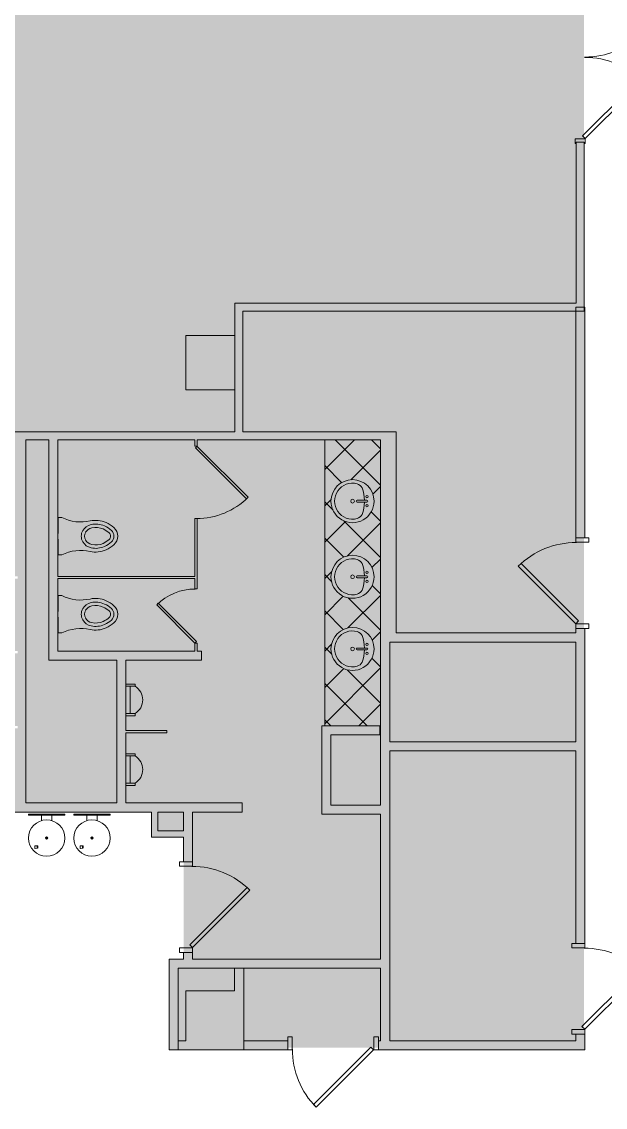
# Model space of a CAD drawing. Header units: inches. Extents: x 381 to 2249, y -1781 to -36.
# Drawn here: x 1367.1 to 1624.6, y -1540.3 to -1061.1 of the extents above; entities that cross this region are included whole.
import ezdxf

# ---------------------------------------------------------------- set-up
doc = ezdxf.new("R2010")
doc.units = ezdxf.units.IN
doc.header["$MEASUREMENT"] = 0
for name, color, linetype, lineweight in [('A-DETL-GENF', 92, 'Continuous', 9), ('A-DOOR', 31, 'Continuous', 13), ('A-DOOR-FRAM', 31, 'Continuous', 20), ('A-WALL', 113, 'Continuous', 13), ('A-WALL-PATT', 111, 'Continuous', 13), ('I-WALL', 2, 'Continuous', 13), ('P-SANR-FIXT', 6, 'Continuous', 13), ('Q-CASE', 31, 'Continuous', 13)]:
    doc.layers.add(name, color=color, linetype=linetype, lineweight=lineweight)

# ---------------------------------------------------------------- blocks, each defined once
blk = doc.blocks.new('Walls 36 - Walls 36-5075010-Level 5 CONSTRUCTION')
at = {"layer": 'A-WALL', "lineweight": 9}
blk.add_hatch(color=7, dxfattribs=at).paths.add_polyline_path([(1439.45, -1514.89), (1465.05, -1514.89), (1465.05, -1478.89), (1460.95, -1478.89), (1460.95, -1488.89), (1439.45, -1488.89), (1439.45, -1510.89), (1436.11, -1510.89), (1436.11, -1514.89)], flags=0)
at = {"layer": 'A-WALL', "color": 8, "lineweight": 20}
for p, q in [((1465.05, -1478.89), (1460.95, -1478.89)), ((1460.95, -1478.89), (1460.95, -1488.89)), ((1465.05, -1514.89), (1465.05, -1478.89)), ((1460.95, -1488.89), (1439.45, -1488.89)), ((1439.45, -1488.89), (1439.45, -1510.89)), ((1439.45, -1510.89), (1436.11, -1510.89)), ((1436.11, -1510.89), (1436.11, -1514.89)), ((1436.11, -1514.89), (1465.05, -1514.89))]:
    blk.add_line(p, q, dxfattribs=at)
blk = doc.blocks.new('Single Flush - OTJ_SOLIDFLUSH_ALUM-5073304-Level 5 CONSTRUCTION')
at = {"layer": 'A-DOOR', "color": 8, "lineweight": 20}
for p, q in [((-7.42, 27.32), (-8.65, 26.09)), ((-8.65, 26.09), (16.67, 0.76)), ((17.91, 2), (-7.42, 27.32)), ((16.67, 0.76), (17.91, 2))]:
    blk.add_line(p, q, dxfattribs=at)
at = {"layer": 'A-DOOR', "lineweight": 9}
blk.add_arc((17.91, 2), 35.81, 135, 180.5, dxfattribs=at)
at = {"layer": 'A-DOOR-FRAM', "color": 8}
for p, q in [((-20, -3.75), (-20, 2)), ((-20, 2), (-18, 2)), ((-18, -3.75), (-18, 2)), ((18, -3.75), (18, 2)), ((18, 2), (20, 2)), ((20, -3.75), (20, 2)), ((-20, -3.75), (-18, -3.75)), ((18, -3.75), (20, -3.75))]:
    blk.add_line(p, q, dxfattribs=at)
blk = doc.blocks.new('Single Glass Door1 - 24_ x 84_-5083455-Level 5 CONSTRUCTION')
at = {"layer": 'A-DOOR', "color": 8, "lineweight": 20}
for p, q in [((-5.64, -16.63), (11.2, 0.21)), ((11.2, 0.21), (11.91, -0.5)), ((11.91, -0.5), (-4.93, -17.34)), ((-4.93, -17.34), (-5.64, -16.63))]:
    blk.add_line(p, q, dxfattribs=at)
at = {"layer": 'A-DOOR', "lineweight": 9}
blk.add_arc((11.91, -0.5), 23.81, 179.5, 225, dxfattribs=at)
blk = doc.blocks.new('Single Glass Door1 - 24_ x 84_ 2-5083524-Level 5 CONSTRUCTION')
at = {"layer": 'A-DOOR', "color": 8, "lineweight": 20}
for p, q in [((-7.3, -22.29), (15.2, 0.21)), ((15.2, 0.21), (15.91, -0.5)), ((15.91, -0.5), (-6.59, -22.99)), ((-6.59, -22.99), (-7.3, -22.29))]:
    blk.add_line(p, q, dxfattribs=at)
at = {"layer": 'A-DOOR', "lineweight": 9}
blk.add_arc((15.91, -0.5), 31.81, 179.5, 225, dxfattribs=at)
blk = doc.blocks.new('Casework 4 - Casework 1-5090662-Level 5 CONSTRUCTION')
at = {"layer": 'Q-CASE', "lineweight": 9}
h = blk.add_hatch(dxfattribs=at)
h.set_pattern_fill('FP2_3', color=256, style=0, pattern_type=2)
h.set_pattern_definition([(45, (-253.025, 0), (-8.01223, 8.01223), []), (135, (-253.025, 0), (-8.01223, -8.01223), [])])
h.paths.add_polyline_path([(1272.44, -1372.18), (1272.44, -1330.89), (1272.34, -1330.89), (1272.34, -1245.68), (1247.75, -1245.68), (1247.75, -1371.93), (1272.1, -1371.93), (1272.1, -1372.18)], flags=0)
h.paths.add_polyline_path([(1260.04, -1347.43), (1257.93, -1347.19), (1255.92, -1346.49), (1254.12, -1345.36), (1252.62, -1343.85), (1251.48, -1342.05), (1250.78, -1340.05), (1250.54, -1337.93), (1250.78, -1335.82), (1251.48, -1333.81), (1252.62, -1332.01), (1254.12, -1330.5), (1255.92, -1329.37), (1257.93, -1328.67), (1260.04, -1328.43), (1262.16, -1328.67), (1264.16, -1329.37), (1265.97, -1330.5), (1267.47, -1332.01), (1268.6, -1333.81), (1269.3, -1335.82), (1269.54, -1337.93), (1269.3, -1340.05), (1268.6, -1342.05), (1267.47, -1343.85), (1265.97, -1345.36), (1264.16, -1346.49), (1262.16, -1347.19)], flags=0)
h.paths.add_polyline_path([(1260.04, -1315.62), (1257.93, -1315.38), (1255.92, -1314.68), (1254.12, -1313.55), (1252.62, -1312.04), (1251.48, -1310.24), (1250.78, -1308.23), (1250.54, -1306.12), (1250.78, -1304.01), (1251.48, -1302), (1252.62, -1300.2), (1254.12, -1298.69), (1255.92, -1297.56), (1257.93, -1296.86), (1260.04, -1296.62), (1262.16, -1296.86), (1264.16, -1297.56), (1265.97, -1298.69), (1267.47, -1300.2), (1268.6, -1302), (1269.3, -1304.01), (1269.54, -1306.12), (1269.3, -1308.23), (1268.6, -1310.24), (1267.47, -1312.04), (1265.97, -1313.55), (1264.16, -1314.68), (1262.16, -1315.38)], flags=0)
h.paths.add_polyline_path([(1260.04, -1282.23), (1257.93, -1281.99), (1255.92, -1281.29), (1254.12, -1280.15), (1252.62, -1278.65), (1251.48, -1276.85), (1250.78, -1274.84), (1250.54, -1272.73), (1250.78, -1270.61), (1251.48, -1268.6), (1252.62, -1266.8), (1254.12, -1265.3), (1255.92, -1264.17), (1257.93, -1263.46), (1260.04, -1263.23), (1262.16, -1263.46), (1264.16, -1264.17), (1265.97, -1265.3), (1267.47, -1266.8), (1268.6, -1268.6), (1269.3, -1270.61), (1269.54, -1272.73), (1269.3, -1274.84), (1268.6, -1276.85), (1267.47, -1278.65), (1265.97, -1280.15), (1264.16, -1281.29), (1262.16, -1281.99)], flags=0)
for p, q in [((1247.75, -1245.68), (1247.75, -1371.93)), ((1272.1, -1372.18), (1272.44, -1372.18))]:
    blk.add_line(p, q, dxfattribs=at)
blk = doc.blocks.new('Sink Vanity-Round - 19_ x 19_-5084992-Level 5 CONSTRUCTION')
at = {"layer": 'P-SANR-FIXT', "lineweight": 9}
for p, q in [((3.43, -9.73), (3.43, -5.36)), ((4.18, -9.73), (4.18, -5.36))]:
    blk.add_line(p, q, dxfattribs=at)
for centre, radius, start, end in [((3.81, -3.35), 9.5, 90, 270), ((3.81, -3.35), 9.5, 270, 90), ((3.81, -3.35), 7.93, 345.3071, 194.6929), ((3.81, -3.35), 0.812, 0, 180), ((3.81, -3.35), 0.812, 180, 0), ((0.05, -4.11), 4.12, 197.8096, 239.2073), ((3.81, 9.17), 17.81, 250.7914, 268.7933), ((1.81, -9.73), 0.5, 0, 180), ((3.81, -5.36), 0.375, 0, 180), ((3.81, 9.17), 17.81, 271.2067, 289.2086), ((5.81, -9.73), 0.5, 0, 180), ((7.56, -4.11), 4.12, 300.7927, 342.1904), ((1.81, -9.73), 0.5, 180, 0), ((3.81, -9.73), 0.375, 180, 0), ((5.81, -9.73), 0.5, 180, 0)]:
    blk.add_arc(centre, radius, start, end, dxfattribs=at)
blk = doc.blocks.new('P-Toilet-Wall-3D - Wall Mount-5086594-Level 5 CONSTRUCTION')
at = {"layer": 'P-SANR-FIXT', "lineweight": 9}
for p, q in [((1383.18, -1321.39), (1383.18, -1314.39)), ((1383.18, -1314.39), (1384.8, -1314.39)), ((1383.11, -1321.39), (1383.18, -1321.39)), ((1383.18, -1323.89), (1383.11, -1323.89)), ((1383.18, -1330.89), (1383.18, -1323.89)), ((1384.8, -1330.89), (1383.18, -1330.89))]:
    blk.add_line(p, q, dxfattribs=at)
for centre, radius, start, end in [((1393.22, -1297.54), 18.83, 243.4615, 282.704), ((1398.97, -1323.07), 5.71, 102.704, 149.296), ((1399.76, -1326.58), 10.93, 65.296, 102.704), ((1399.76, -1326.58), 9.3, 65.296, 102.704), ((1398.44, -1329.45), 14.09, 48.704, 65.296), ((1398.25, -1322.64), 4.87, 149.296, 210.704), ((1398.25, -1322.64), 3.4, 149.296, 210.704), ((1398.97, -1323.07), 4.24, 102.704, 149.296), ((1399.76, -1326.58), 7.83, 65.296, 102.704), ((1398.44, -1329.45), 11, 48.704, 65.296), ((1398.44, -1329.45), 12.47, 48.704, 65.296), ((1404.42, -1322.64), 1.93, 311.296, 48.704), ((1404.42, -1322.64), 3.4, 311.296, 48.704), ((1404.42, -1322.64), 5.03, 311.296, 48.704), ((1398.97, -1322.21), 5.71, 210.704, 257.296), ((1398.97, -1322.21), 4.24, 210.704, 257.296), ((1399.76, -1318.71), 9.3, 257.296, 294.704), ((1399.76, -1318.71), 7.83, 257.296, 294.704), ((1398.44, -1315.83), 11, 294.704, 311.296), ((1398.44, -1315.83), 12.47, 294.704, 311.296), ((1398.44, -1315.83), 14.09, 294.704, 311.296), ((1393.22, -1347.74), 18.83, 77.296, 116.5385), ((1399.76, -1318.71), 10.93, 257.296, 294.704)]:
    blk.add_arc(centre, radius, start, end, dxfattribs=at)
blk = doc.blocks.new('P-Urinal-Wall-3D - P-Urinal-Wall-3D-5086618-Level 5 CONSTRUCTION')
at = {"layer": 'P-SANR-FIXT', "lineweight": 9}
for p, q in [((-11.29, 2), (-11.29, 6)), ((-11.29, 6), (-10.29, 6)), ((-10.29, 6), (-10.29, 2)), ((2.73, 6), (1.71, 6)), ((1.71, 6), (1.71, 2)), ((2.73, 2), (2.73, 6)), ((-10.29, 2), (-11.29, 2)), ((1.71, 3.85), (-10.29, 3.85)), ((-10.29, 3.85), (-10.29, 2)), ((-10.29, 2), (1.71, 2)), ((1.71, 2), (1.71, 3.85)), ((1.71, 2), (2.73, 2))]:
    blk.add_line(p, q, dxfattribs=at)
blk.add_arc((-4.29, 2.39), 7, 31.0027, 148.9973, dxfattribs=at)
blk = doc.blocks.new('Non-Recessed_16quot_Bowl_Drinking_Fountain_Single_12986 - Non-Recessed_16quot_Bowl_Drinking_Fountain_Single_12986-5088045-Level 5 CONSTRUCTION')
at = {"layer": 'P-SANR-FIXT', "lineweight": 9}
for p, q in [((-8.48, -3), (7.52, -3)), ((-8.48, -3.37), (-8.48, -3)), ((7.52, -3.37), (-8.48, -3.37)), ((-2.73, -3.37), (-2.73, -5.88)), ((1.77, -5.88), (1.77, -3.37)), ((7.52, -3), (7.52, -3.37)), ((-5.73, -17), (-4.76, -17)), ((-4.66, -17.93), (-5.6, -18.14)), ((-4.76, -17), (-4.67, -17)), ((-4.57, -17.91), (-4.66, -17.93))]:
    blk.add_line(p, q, dxfattribs=at)
at = {"layer": 'P-SANR-FIXT', "lineweight": 9, "flags": 128}
for points in [[(-5.73, -17), (-5.73, -17.21), (-5.72, -17.42), (-5.7, -17.63), (-5.67, -17.83), (-5.63, -18.04), (-5.61, -18.14)], [(-4.56, -17.91), (-4.6, -17.75), (-4.62, -17.58), (-4.64, -17.42), (-4.66, -17.25), (-4.66, -17.09), (-4.66, -17)]]:
    blk.add_lwpolyline(points, dxfattribs=at)
at = {"layer": 'P-SANR-FIXT', "lineweight": 9}
for centre, radius, start, end in [((-0.48, -13.5), 8, 360, 180), ((-0.48, -13.5), 8, 180, 360), ((-0.48, -13.5), 0.5, 360, 180), ((-0.48, -13.5), 0.5, 180, 360), ((-0.48, -13.5), 0.125, 0, 180), ((-0.48, -13.5), 0.125, 180, 360), ((-0.51, -17), 4.25, 180, 192.6167), ((-0.51, -17), 4.16, 180, 192.6167), ((-0.51, -17), 3.88, 180, 192.6167)]:
    blk.add_arc(centre, radius, start, end, dxfattribs=at)
for points in [[(-0.92, -13.32), (-0.92, -13.3), (-0.92, -13.29), (-0.92, -13.27)], [(-4.66, -17), (-4.68, -17), (-4.7, -17), (-4.72, -17)], [(-4.66, -17.93), (-4.63, -17.92), (-4.6, -17.92), (-4.56, -17.91)], [(-4.63, -17.26), (-4.61, -17.27), (-4.56, -17.28), (-4.51, -17.33), (-4.48, -17.38), (-4.47, -17.43), (-4.47, -17.45)], [(-4.29, -17.85), (-4.34, -17.86), (-4.43, -17.88), (-4.54, -17.9), (-4.61, -17.92), (-4.63, -17.92)]]:
    blk.add_open_spline(points, degree=3, dxfattribs=at)
for points, knots in [([(-0.67, -13.32), (-0.67, -13.33), (-0.68, -13.36), (-0.7, -13.4), (-0.73, -13.43), (-0.76, -13.44), (-0.77, -13.44), (-0.79, -13.44), (-0.8, -13.44), (-0.81, -13.44), (-0.82, -13.44), (-0.84, -13.44), (-0.85, -13.43), (-0.85, -13.43), (-0.86, -13.43), (-0.87, -13.42), (-0.88, -13.41), (-0.89, -13.41), (-0.9, -13.4), (-0.9, -13.39), (-0.91, -13.38), (-0.92, -13.35), (-0.92, -13.33), (-0.92, -13.32)], [-1, -1, -1, -1, -0.888889, -0.777778, -0.666667, -0.611111, -0.583333, -0.555556, -0.5, -0.472222, -0.444444, -0.416667, -0.388889, -0.361111, -0.333333, -0.305556, -0.277778, -0.25, -0.222222, -0.194444, -0.166667, -0.111111, 0, 0, 0, 0]), ([(-0.92, -13.68), (-0.92, -13.66), (-0.92, -13.64), (-0.91, -13.62), (-0.9, -13.61), (-0.9, -13.6), (-0.89, -13.59), (-0.88, -13.58), (-0.87, -13.58), (-0.86, -13.57), (-0.85, -13.57), (-0.84, -13.56), (-0.83, -13.56), (-0.82, -13.56), (-0.81, -13.56), (-0.8, -13.55), (-0.79, -13.55), (-0.77, -13.56), (-0.76, -13.56), (-0.73, -13.57), (-0.7, -13.59), (-0.68, -13.63), (-0.67, -13.66), (-0.67, -13.68)], [-1, -1, -1, -1, -0.888889, -0.833333, -0.805556, -0.777778, -0.75, -0.722222, -0.694444, -0.666667, -0.638889, -0.611111, -0.583333, -0.555556, -0.527778, -0.5, -0.444444, -0.416667, -0.388889, -0.333333, -0.222222, -0.111111, 0, 0, 0, 0]), ([(-0.67, -13.68), (-0.67, -13.69), (-0.68, -13.72), (-0.69, -13.74), (-0.7, -13.75), (-0.7, -13.76), (-0.71, -13.77), (-0.72, -13.78), (-0.73, -13.78), (-0.74, -13.79), (-0.74, -13.79), (-0.75, -13.8), (-0.76, -13.8), (-0.77, -13.8), (-0.78, -13.8), (-0.8, -13.8), (-0.81, -13.8), (-0.82, -13.8), (-0.83, -13.8), (-0.85, -13.79), (-0.86, -13.79), (-0.87, -13.78), (-0.88, -13.78), (-0.89, -13.76), (-0.91, -13.74), (-0.92, -13.72), (-0.92, -13.69), (-0.92, -13.68)], [-1, -1, -1, -1, -0.888889, -0.833333, -0.805556, -0.777778, -0.75, -0.722222, -0.694444, -0.666667, -0.638889, -0.611111, -0.583333, -0.555556, -0.527778, -0.5, -0.472222, -0.444444, -0.388889, -0.361111, -0.333333, -0.305556, -0.277778, -0.222222, -0.166667, -0.111111, 0, 0, 0, 0]), ([(-0.89, -13.24), (-0.89, -13.23), (-0.88, -13.22), (-0.86, -13.21), (-0.85, -13.2), (-0.84, -13.2), (-0.83, -13.2), (-0.82, -13.19), (-0.81, -13.19), (-0.8, -13.19), (-0.78, -13.19), (-0.77, -13.2), (-0.76, -13.2), (-0.75, -13.2), (-0.74, -13.21), (-0.74, -13.21), (-0.73, -13.22), (-0.72, -13.22), (-0.71, -13.23), (-0.7, -13.24), (-0.7, -13.25), (-0.69, -13.26), (-0.68, -13.28), (-0.67, -13.3), (-0.67, -13.32)], [-0.7777778, -0.7777778, -0.7777778, -0.7777778, -0.7222222, -0.6666667, -0.6388889, -0.6111111, -0.5833333, -0.5555556, -0.5277778, -0.5, -0.4722222, -0.4444444, -0.4166667, -0.3888889, -0.3611111, -0.3333333, -0.3055556, -0.2777778, -0.25, -0.2222222, -0.1944444, -0.1666667, -0.1111111, 0, 0, 0, 0]), ([(-0.6, -13.15), (-0.6, -13.14), (-0.6, -13.11), (-0.59, -13.09), (-0.58, -13.08), (-0.57, -13.07), (-0.57, -13.06), (-0.56, -13.06), (-0.55, -13.05), (-0.54, -13.04), (-0.52, -13.03), (-0.49, -13.02), (-0.46, -13.02), (-0.44, -13.03), (-0.42, -13.04), (-0.41, -13.04), (-0.4, -13.05), (-0.4, -13.06), (-0.39, -13.06), (-0.38, -13.07), (-0.37, -13.08), (-0.37, -13.09), (-0.36, -13.11), (-0.35, -13.14), (-0.35, -13.15)], [-1, -1, -1, -1, -0.888889, -0.833333, -0.805556, -0.777778, -0.75, -0.722222, -0.694444, -0.666667, -0.611111, -0.555556, -0.444444, -0.388889, -0.361111, -0.333333, -0.305556, -0.277778, -0.25, -0.222222, -0.194444, -0.166667, -0.111111, 0, 0, 0, 0]), ([(-0.35, -13.15), (-0.35, -13.16), (-0.35, -13.18), (-0.36, -13.2), (-0.37, -13.21), (-0.38, -13.22), (-0.38, -13.23), (-0.39, -13.24), (-0.42, -13.26), (-0.45, -13.28), (-0.5, -13.28), (-0.54, -13.26), (-0.56, -13.24), (-0.57, -13.23), (-0.59, -13.21), (-0.6, -13.19), (-0.6, -13.16), (-0.6, -13.15)], [-1, -1, -1, -1, -0.916667, -0.875, -0.833333, -0.791667, -0.770833, -0.75, -0.666667, -0.555556, -0.444444, -0.333333, -0.277778, -0.222222, -0.166667, -0.111111, 0, 0, 0, 0]), ([(-0.6, -13.86), (-0.6, -13.85), (-0.6, -13.84), (-0.59, -13.82), (-0.59, -13.8), (-0.58, -13.79), (-0.57, -13.78), (-0.56, -13.77), (-0.54, -13.75), (-0.5, -13.74), (-0.45, -13.74), (-0.42, -13.75), (-0.39, -13.77), (-0.38, -13.78), (-0.37, -13.8), (-0.36, -13.83), (-0.35, -13.85), (-0.35, -13.86)], [-1, -1, -1, -1, -0.916667, -0.875, -0.833333, -0.791667, -0.770833, -0.75, -0.666667, -0.555556, -0.444444, -0.333333, -0.277778, -0.222222, -0.166667, -0.111111, 0, 0, 0, 0]), ([(-0.35, -13.86), (-0.35, -13.88), (-0.36, -13.9), (-0.37, -13.92), (-0.37, -13.93), (-0.38, -13.94), (-0.39, -13.95), (-0.39, -13.96), (-0.4, -13.96), (-0.42, -13.97), (-0.43, -13.98), (-0.45, -13.99), (-0.48, -13.99), (-0.5, -13.99), (-0.52, -13.98), (-0.53, -13.98), (-0.54, -13.97), (-0.55, -13.96), (-0.56, -13.96), (-0.57, -13.95), (-0.57, -13.94), (-0.58, -13.93), (-0.59, -13.92), (-0.6, -13.9), (-0.6, -13.88), (-0.6, -13.86)], [-1, -1, -1, -1, -0.888889, -0.833333, -0.805556, -0.777778, -0.75, -0.722222, -0.694444, -0.666667, -0.611111, -0.555556, -0.5, -0.444444, -0.388889, -0.361111, -0.333333, -0.305556, -0.277778, -0.25, -0.222222, -0.194444, -0.166667, -0.111111, 0, 0, 0, 0]), ([(-0.28, -13.32), (-0.28, -13.3), (-0.28, -13.28), (-0.27, -13.26), (-0.26, -13.25), (-0.25, -13.24), (-0.25, -13.23), (-0.24, -13.22), (-0.23, -13.22), (-0.22, -13.21), (-0.21, -13.21), (-0.2, -13.2), (-0.19, -13.2), (-0.18, -13.2), (-0.17, -13.19), (-0.16, -13.19), (-0.15, -13.19), (-0.14, -13.19), (-0.12, -13.2), (-0.11, -13.2), (-0.1, -13.21), (-0.09, -13.21), (-0.08, -13.22), (-0.06, -13.24), (-0.05, -13.25), (-0.04, -13.28), (-0.03, -13.3), (-0.03, -13.32)], [-1, -1, -1, -1, -0.888889, -0.833333, -0.805556, -0.777778, -0.75, -0.722222, -0.694444, -0.666667, -0.638889, -0.611111, -0.583333, -0.555556, -0.527778, -0.5, -0.472222, -0.444444, -0.388889, -0.361111, -0.333333, -0.305556, -0.277778, -0.222222, -0.166667, -0.111111, 0, 0, 0, 0]), ([(-0.03, -13.32), (-0.03, -13.33), (-0.04, -13.35), (-0.05, -13.38), (-0.06, -13.39), (-0.06, -13.4), (-0.07, -13.41), (-0.08, -13.41), (-0.08, -13.42), (-0.09, -13.43), (-0.1, -13.43), (-0.11, -13.43), (-0.12, -13.44), (-0.13, -13.44), (-0.14, -13.44), (-0.16, -13.44), (-0.17, -13.44), (-0.19, -13.44), (-0.2, -13.44), (-0.22, -13.43), (-0.25, -13.4), (-0.28, -13.36), (-0.28, -13.33), (-0.28, -13.32)], [-1, -1, -1, -1, -0.888889, -0.833333, -0.805556, -0.777778, -0.75, -0.722222, -0.694444, -0.666667, -0.638889, -0.611111, -0.583333, -0.555556, -0.527778, -0.5, -0.444444, -0.416667, -0.388889, -0.333333, -0.222222, -0.111111, 0, 0, 0, 0]), ([(-0.28, -13.68), (-0.28, -13.66), (-0.28, -13.63), (-0.25, -13.6), (-0.22, -13.57), (-0.2, -13.56), (-0.18, -13.56), (-0.16, -13.55), (-0.14, -13.56), (-0.13, -13.56), (-0.12, -13.56), (-0.11, -13.56), (-0.1, -13.57), (-0.09, -13.57), (-0.08, -13.58), (-0.08, -13.58), (-0.07, -13.59), (-0.06, -13.6), (-0.06, -13.61), (-0.05, -13.62), (-0.04, -13.64), (-0.03, -13.66), (-0.03, -13.68)], [-1, -1, -1, -1, -0.888889, -0.777778, -0.666667, -0.611111, -0.555556, -0.5, -0.472222, -0.444444, -0.416667, -0.388889, -0.361111, -0.333333, -0.305556, -0.277778, -0.25, -0.222222, -0.194444, -0.166667, -0.111111, 0, 0, 0, 0]), ([(-0.03, -13.68), (-0.03, -13.69), (-0.04, -13.72), (-0.05, -13.74), (-0.06, -13.76), (-0.08, -13.78), (-0.1, -13.79), (-0.11, -13.79), (-0.12, -13.8), (-0.13, -13.8), (-0.14, -13.8), (-0.15, -13.8), (-0.16, -13.8), (-0.17, -13.8), (-0.18, -13.8), (-0.19, -13.8), (-0.2, -13.8), (-0.21, -13.79), (-0.22, -13.79), (-0.23, -13.78), (-0.24, -13.78), (-0.25, -13.77), (-0.25, -13.76), (-0.26, -13.75), (-0.27, -13.74), (-0.28, -13.72), (-0.28, -13.69), (-0.28, -13.68)], [-1, -1, -1, -1, -0.888889, -0.833333, -0.777778, -0.722222, -0.666667, -0.638889, -0.611111, -0.583333, -0.555556, -0.527778, -0.5, -0.472222, -0.444444, -0.416667, -0.388889, -0.361111, -0.333333, -0.305556, -0.277778, -0.25, -0.222222, -0.194444, -0.166667, -0.111111, 0, 0, 0, 0]), ([(-4.71, -17), (-4.69, -17), (-4.63, -17), (-4.53, -17), (-4.43, -17), (-4.38, -17)], [-0.1147104, -0.1147104, -0.1147104, -0.1147104, -0.0833333, -0.0416667, 0, 0, 0, 0]), ([(-4.47, -17.45), (-4.47, -17.48), (-4.48, -17.52), (-4.51, -17.57), (-4.53, -17.59), (-4.56, -17.62), (-4.59, -17.63), (-4.61, -17.63)], [-1, -1, -1, -1, -0.8333333, -0.7916667, -0.75, -0.6666667, -0.5851729, -0.5851729, -0.5851729, -0.5851729])]:
    blk.add_open_spline(points, degree=3, knots=knots, dxfattribs=at)
blk = doc.blocks.new('Double Flush - Int-F-WDMF-72_ x 84_-5088148-Level 5 CONSTRUCTION')
at = {"layer": 'A-DOOR', "color": 8, "lineweight": 20}
for p, q in [((-34.67, -1.01), (-35.91, -2.25)), ((-35.91, -2.25), (-10.58, -27.57)), ((-9.35, -26.34), (-34.67, -1.01)), ((9.35, -26.34), (34.67, -1.01)), ((35.91, -2.25), (10.58, -27.57)), ((34.67, -1.01), (35.91, -2.25)), ((-10.58, -27.57), (-9.35, -26.34)), ((10.58, -27.57), (9.35, -26.34))]:
    blk.add_line(p, q, dxfattribs=at)
at = {"layer": 'A-DOOR', "lineweight": 9}
for centre, start, end in [((-35.91, -2.25), 315, 0.5), ((35.91, -2.25), 179.5, 225)]:
    blk.add_arc(centre, 35.81, start, end, dxfattribs=at)
at = {"layer": 'A-DOOR-FRAM', "color": 8}
for p, q in [((-38, 2.25), (-38, 1.75)), ((-38, 2.25), (-36, 2.25)), ((-38, 1.75), (-37.5, 1.75)), ((-37.5, 1.75), (-37.5, -1.75)), ((-36, 2.25), (-36, -2.25)), ((36, 2.25), (36, -2.25)), ((36, 2.25), (38, 2.25)), ((37.5, 1.75), (37.5, -1.75)), ((37.5, 1.75), (38, 1.75)), ((38, 2.25), (38, 1.75)), ((-38, -2.25), (-38, -1.75)), ((-38, -1.75), (-37.5, -1.75)), ((-38, -2.25), (-36, -2.25)), ((36, -2.25), (38, -2.25)), ((37.5, -1.75), (38, -1.75)), ((38, -2.25), (38, -1.75))]:
    blk.add_line(p, q, dxfattribs=at)
blk = doc.blocks.new('Single Flush - OTJ_SOLIDFLUSH_ALUM-5110855-Level 5 CONSTRUCTION')
at = {"layer": 'A-DOOR', "color": 8, "lineweight": 20}
for p, q in [((-8.65, -26.09), (16.67, -0.76)), ((17.91, -2), (-7.42, -27.32)), ((16.67, -0.76), (17.91, -2)), ((-7.42, -27.32), (-8.65, -26.09))]:
    blk.add_line(p, q, dxfattribs=at)
at = {"layer": 'A-DOOR', "lineweight": 9}
blk.add_arc((17.91, -2), 35.81, 179.5, 225, dxfattribs=at)
at = {"layer": 'A-DOOR-FRAM', "color": 8}
for p, q in [((-20, 3.75), (-20, -2)), ((-20, 3.75), (-18, 3.75)), ((-18, 3.75), (-18, -2)), ((18, 3.75), (18, -2)), ((18, 3.75), (20, 3.75)), ((20, 3.75), (20, -2)), ((-20, -2), (-18, -2)), ((18, -2), (20, -2))]:
    blk.add_line(p, q, dxfattribs=at)

msp = doc.modelspace()

# ---------------------------------------------------------------- hatches: boundary and pattern name
at = {"layer": 'A-DETL-GENF'}
h = msp.add_hatch(color=9, dxfattribs=at)
h.paths.add_polyline_path([(1484.47, -1513.89), (1524.47, -1513.89), (1524.47, -1510.95), (1525.47, -1510.95), (1525.47, -1478.89), (1465.05, -1478.89), (1465.05, -1510.95), (1484.47, -1510.95)], flags=0)
h.paths.add_polyline_path([(1587.46, -1510.95), (1611.51, -1510.95), (1611.51, -1507.95), (1615.11, -1507.95), (1615.11, -1467.95), (1611.51, -1467.95), (1611.51, -1382.93), (1529.47, -1382.93), (1529.47, -1510.95)], flags=0)
h.paths.add_polyline_path([(1438.5, -1510.89), (1439.45, -1510.89), (1439.45, -1488.89), (1460.95, -1488.89), (1460.95, -1478.89), (1436.11, -1478.89), (1436.11, -1510.89)], flags=0)
h.paths.add_polyline_path([(1309.8, -1510.89), (1335.43, -1510.89), (1335.43, -1478.64), (1222.77, -1478.64), (1222.77, -1510.89), (1305.95, -1510.89)], flags=0)
h.paths.add_polyline_path([(1344.5, -1510.89), (1344.5, -1478.64), (1338.93, -1478.64), (1338.93, -1510.89), (1341.5, -1510.89)], flags=0)
h.paths.add_polyline_path([(1338, -1475.14), (1338, -1469.89), (1341.5, -1469.89), (1341.5, -1429.89), (1338, -1429.89), (1338, -1409.93), (1301.75, -1409.93), (1301.75, -1405.93), (1303.74, -1405.93), (1303.74, -1402.93), (1304.74, -1402.93), (1304.74, -1405.93), (1365.36, -1405.93), (1365.36, -1372.93), (1304.74, -1372.93), (1304.74, -1378.93), (1303.74, -1378.93), (1303.74, -1368.43), (1304.74, -1368.43), (1304.74, -1371.93), (1365.36, -1371.93), (1365.36, -1339.93), (1304.74, -1339.93), (1304.74, -1344.43), (1303.74, -1344.43), (1303.74, -1335.31), (1304.74, -1335.31), (1304.74, -1338.93), (1365.36, -1338.93), (1365.36, -1306.93), (1304.74, -1306.93), (1304.74, -1311.31), (1303.74, -1311.31), (1303.74, -1281.43), (1304.74, -1281.43), (1304.74, -1305.93), (1365.36, -1305.93), (1365.36, -1245.68), (1304.74, -1245.68), (1304.74, -1249.43), (1303.74, -1249.43), (1303.74, -1245.68), (1223.12, -1245.68), (1223.12, -1242.18), (1461.2, -1242.18), (1461.2, -1223.52), (1439.45, -1223.52), (1439.45, -1199.52), (1461.2, -1199.52), (1461.2, -1185.39), (1611.76, -1185.39), (1611.76, -1114.27), (1615.11, -1114.27), (1615.11, -1039.27), (1611.76, -1039.27), (1611.76, -1018.52), (1536.95, -1018.52), (1536.95, -1027.89), (1512.86, -1027.89), (1512.86, -1018.52), (1404.95, -1018.52), (1404.95, -1027.89), (1380.86, -1027.89), (1380.86, -1018.52), (1314.36, -1018.52), (1314.36, -1040.95), (1222.81, -1040.95), (1222.81, -1104.09), (1225.11, -1104.09), (1225.11, -1133.84), (1222.77, -1133.84), (1222.77, -1372.18), (1248.5, -1372.18), (1248.5, -1410.64), (1225.15, -1410.64), (1225.15, -1426.29), (1222.77, -1426.29), (1222.77, -1475.14), (1335.43, -1475.14)], flags=0)
h.paths.add_polyline_path([(1467.2, -1474.89), (1525.47, -1474.89), (1525.47, -1410.89), (1499.47, -1410.89), (1499.47, -1371.93), (1525.12, -1371.93), (1525.12, -1375.93), (1503.47, -1375.93), (1503.47, -1406.89), (1525.47, -1406.89), (1525.47, -1330.89), (1525.36, -1330.89), (1525.36, -1245.68), (1444.49, -1245.68), (1444.49, -1248.43), (1443.49, -1248.43), (1443.49, -1245.68), (1383.11, -1245.68), (1383.11, -1305.93), (1443.49, -1305.93), (1443.49, -1280.43), (1444.49, -1280.43), (1444.49, -1311.43), (1443.49, -1311.43), (1443.45, -1306.93), (1383.11, -1306.93), (1383.11, -1338.93), (1443.49, -1338.93), (1443.49, -1335.43), (1444.49, -1335.43), (1444.49, -1338.93), (1446.48, -1338.93), (1446.48, -1342.93), (1413.11, -1342.93), (1413.11, -1373.93), (1431.11, -1373.93), (1431.11, -1374.93), (1413.11, -1374.93), (1413.11, -1405.93), (1464.42, -1405.93), (1464.42, -1409.93), (1442.5, -1409.93), (1442.5, -1431.89), (1438.5, -1431.89), (1438.5, -1471.89), (1442.5, -1471.89), (1442.5, -1474.89), (1465.05, -1474.89)], flags=0)
h.paths.add_polyline_path([(1438.5, -1418.2), (1438.5, -1409.93), (1427.23, -1409.93), (1427.23, -1418.2), (1437.43, -1418.2)], flags=0)
h.paths.add_polyline_path([(1345.2, -1418.2), (1353, -1418.2), (1353, -1409.93), (1341.5, -1409.93), (1341.5, -1418.2)], flags=0)
h.paths.add_polyline_path([(1225.15, -1407.14), (1245, -1407.14), (1245, -1375.68), (1222.77, -1375.68), (1222.77, -1400.29), (1225.15, -1400.29)], flags=0)
h.paths.add_polyline_path([(1368.86, -1405.93), (1409.11, -1405.93), (1409.11, -1342.93), (1379.11, -1342.93), (1379.11, -1245.68), (1368.86, -1245.68), (1368.86, -1404.46)], flags=0)
h.paths.add_polyline_path([(1587.46, -1378.93), (1611.51, -1378.93), (1611.51, -1334.89), (1529.47, -1334.89), (1529.47, -1378.93)], flags=0)
h.paths.add_polyline_path([(1532.36, -1330.89), (1611.51, -1330.89), (1611.51, -1328.89), (1615.11, -1328.89), (1615.11, -1288.89), (1611.51, -1288.89), (1611.51, -1188.89), (1464.7, -1188.89), (1464.7, -1242.18), (1532.36, -1242.18), (1532.36, -1245.68)], flags=0)
h.paths.add_polyline_path([(1226.67, -1036.33), (1310.86, -1036.33), (1310.86, -915.95), (1303.61, -915.95), (1303.61, -911.33), (1409.69, -911.33), (1409.69, -910.89), (1225.06, -910.89), (1225.06, -911.33), (1263.61, -911.33), (1263.61, -915.95), (1225.06, -915.95), (1225.06, -936.89), (1222.81, -936.89), (1222.81, -1036.33), (1225.11, -1036.33)], flags=0)
h.paths.add_polyline_path([(1516.36, -1024.39), (1533.45, -1024.39), (1533.45, -1018.52), (1516.36, -1018.52)], flags=0)
h.paths.add_polyline_path([(1399.36, -1024.39), (1401.45, -1024.39), (1401.45, -1018.52), (1384.36, -1018.52), (1384.36, -1024.39), (1397.78, -1024.39)], flags=0)
h.paths.add_polyline_path([(1611.61, -1015.02), (1611.76, -1015.02), (1611.76, -1009.77), (1615.11, -1009.77), (1615.11, -969.77), (1611.76, -969.77), (1611.76, -915.95), (1611.61, -915.95), (1611.61, -936.89), (1590.01, -936.89), (1590.01, -921.89), (1406.2, -921.89), (1406.2, -1015.02), (1590.01, -1015.02)], flags=0)
h.paths.add_polyline_path([(1346.93, -1015.02), (1372.86, -1015.02), (1372.86, -915.95), (1314.36, -915.95), (1314.36, -1015.02), (1341.5, -1015.02)], flags=0)
h.paths.add_polyline_path([(1401.45, -1015.02), (1402.7, -1015.02), (1402.7, -925.39), (1376.36, -925.39), (1376.36, -1015.02), (1384.36, -1015.02)], flags=0)
h.paths.add_polyline_path([(1402.7, -921.89), (1402.7, -915.95), (1376.36, -915.95), (1376.36, -921.89)], flags=0)
h.paths.add_polyline_path([(1413.32, -911.33), (1603.7, -911.33), (1603.7, -910.89), (1413.19, -910.89), (1413.19, -911.33)], flags=0)
h.paths.add_polyline_path([(1611.76, -911.33), (1611.76, -910.89), (1607.2, -910.89), (1607.2, -911.33), (1611.61, -911.33)], flags=0)
at = {"layer": 'A-WALL'}
msp.add_hatch(color=250, dxfattribs=at).paths.add_polyline_path([(1461.2, -1223.52), (1461.2, -1199.52), (1439.45, -1199.52), (1439.45, -1223.52)], flags=0)
at = {"layer": 'A-WALL-PATT', "lineweight": 9}
h = msp.add_hatch(color=7, dxfattribs=at)
h.paths.add_polyline_path([(1613.51, -1187.14), (1615.26, -1187.14), (1615.26, -1114.27), (1611.76, -1114.27), (1611.76, -1187.14)], flags=0)
h.paths.add_polyline_path([(1611.76, -1039.27), (1615.26, -1039.27), (1615.26, -1009.77), (1611.76, -1009.77), (1611.76, -1018.52)], flags=0)
h.paths.add_polyline_path([(1611.76, -969.77), (1615.26, -969.77), (1615.26, -915.95), (1611.76, -915.95)], flags=0)
for points in [[(1461.2, -1242.18), (1464.7, -1242.18), (1464.7, -1185.39), (1461.2, -1185.39), (1461.2, -1223.64)], [(1467.2, -1188.89), (1611.76, -1188.89), (1611.76, -1185.39), (1464.7, -1185.39), (1464.7, -1188.89)], [(1467.2, -1245.68), (1525.36, -1245.68), (1525.36, -1242.18), (1223.12, -1242.18), (1223.12, -1245.68), (1461.2, -1245.68)], [(1365.36, -1405.93), (1368.86, -1405.93), (1368.86, -1245.68), (1365.36, -1245.68), (1365.36, -1394.45)], [(1379.11, -1342.93), (1383.11, -1342.93), (1383.11, -1245.68), (1379.11, -1245.68), (1379.11, -1335.14)], [(1532.36, -1330.89), (1532.36, -1242.18), (1525.36, -1242.18), (1525.36, -1330.89), (1529.47, -1330.89)], [(1383.11, -1306.93), (1443.49, -1306.93), (1443.49, -1305.93), (1383.11, -1305.93)], [(1525.47, -1510.95), (1529.47, -1510.95), (1529.47, -1330.89), (1525.47, -1330.89), (1525.47, -1510.77)], [(1611.51, -1334.89), (1611.51, -1330.89), (1529.47, -1330.89), (1529.47, -1334.89), (1587.46, -1334.89)], [(1446.48, -1342.93), (1446.48, -1338.93), (1383.11, -1338.93), (1383.11, -1342.93), (1443.49, -1342.93)], [(1409.11, -1405.93), (1413.11, -1405.93), (1413.11, -1342.93), (1409.11, -1342.93), (1409.11, -1390.89)], [(1431.11, -1374.93), (1431.11, -1373.93), (1413.11, -1373.93), (1413.11, -1374.93)], [(1499.47, -1375.93), (1525.12, -1375.93), (1525.12, -1371.93), (1499.47, -1371.93)], [(1500.77, -1410.89), (1503.47, -1410.89), (1503.47, -1375.93), (1499.47, -1375.93), (1499.47, -1410.89)], [(1587.46, -1382.93), (1611.51, -1382.93), (1611.51, -1378.93), (1529.47, -1378.93), (1529.47, -1382.93)], [(1424.36, -1409.93), (1464.42, -1409.93), (1464.42, -1405.93), (1301.75, -1405.93), (1301.75, -1409.93), (1407.07, -1409.93)], [(1525.47, -1410.89), (1525.47, -1406.89), (1503.47, -1406.89), (1503.47, -1410.89), (1524.89, -1410.89)], [(1424.36, -1421.08), (1427.23, -1421.08), (1427.23, -1409.93), (1424.36, -1409.93), (1424.36, -1418.2)], [(1438.5, -1421.08), (1438.5, -1418.2), (1427.23, -1418.2), (1427.23, -1421.08), (1437.11, -1421.08)], [(1525.47, -1478.89), (1525.47, -1474.89), (1432.11, -1474.89), (1432.11, -1478.89), (1524.47, -1478.89)], [(1436.11, -1514.89), (1436.11, -1478.89), (1432.11, -1478.89), (1432.11, -1514.89)]]:
    msp.add_hatch(color=7, dxfattribs=at).paths.add_polyline_path(points, flags=0)
h = msp.add_hatch(color=7, dxfattribs=at)
h.paths.add_polyline_path([(1615.51, -1510.95), (1615.51, -1507.95), (1611.51, -1507.95), (1611.51, -1510.95)], flags=0)
h.paths.add_polyline_path([(1615.51, -1467.95), (1615.51, -1328.89), (1611.51, -1328.89), (1611.51, -1467.95)], flags=0)
h.paths.add_polyline_path([(1615.51, -1288.89), (1615.51, -1187.14), (1611.76, -1187.14), (1611.76, -1188.89), (1611.51, -1188.89), (1611.51, -1288.89)], flags=0)
h = msp.add_hatch(color=7, dxfattribs=at)
h.paths.add_polyline_path([(1444.49, -1338.93), (1444.49, -1335.43), (1443.49, -1335.43), (1443.49, -1338.93)], flags=0)
h.paths.add_polyline_path([(1444.49, -1311.43), (1444.49, -1280.43), (1443.49, -1280.43), (1443.49, -1311.43)], flags=0)
h.paths.add_polyline_path([(1443.49, -1248.43), (1444.49, -1248.43), (1444.49, -1245.68), (1443.49, -1245.68), (1443.49, -1245.89)], flags=0)
h = msp.add_hatch(color=7, dxfattribs=at)
h.paths.add_polyline_path([(1439.45, -1474.89), (1442.5, -1474.89), (1442.5, -1471.89), (1438.5, -1471.89), (1438.5, -1474.89)], flags=0)
h.paths.add_polyline_path([(1442.5, -1431.89), (1442.5, -1409.93), (1438.5, -1409.93), (1438.5, -1431.89)], flags=0)
h = msp.add_hatch(color=7, dxfattribs=at)
h.paths.add_polyline_path([(1611.51, -1514.95), (1615.51, -1514.95), (1615.51, -1510.95), (1524.47, -1510.95), (1524.47, -1514.95), (1587.46, -1514.95)], flags=0)
h.paths.add_polyline_path([(1484.47, -1514.95), (1484.47, -1510.95), (1465.05, -1510.95), (1465.05, -1514.95), (1467.2, -1514.95)], flags=0)

# ---------------------------------------------------------------- linework, layer by layer
at = {"layer": 'A-WALL', "color": 8, "lineweight": 20}
for p, q in [((1615.51, -1187.14), (1611.51, -1187.14)), ((1611.51, -1187.14), (1611.51, -1288.89)), ((1615.51, -1288.89), (1615.51, -1187.14)), ((1439.45, -1199.52), (1439.45, -1223.52)), ((1461.2, -1199.52), (1439.45, -1199.52)), ((1439.45, -1223.52), (1461.2, -1223.52)), ((1379.11, -1245.68), (1379.11, -1342.93)), ((1383.11, -1305.93), (1383.11, -1245.68)), ((1532.36, -1242.18), (1525.36, -1242.18)), ((1525.36, -1245.68), (1525.36, -1330.89)), ((1532.36, -1330.89), (1532.36, -1242.18)), ((1611.51, -1288.89), (1615.51, -1288.89)), ((1383.11, -1338.93), (1383.11, -1306.93)), ((1525.36, -1330.89), (1525.47, -1330.89)), ((1525.47, -1330.89), (1525.47, -1406.89)), ((1611.51, -1330.89), (1532.36, -1330.89)), ((1615.51, -1328.89), (1611.51, -1328.89)), ((1611.51, -1328.89), (1611.51, -1330.89)), ((1615.51, -1467.95), (1615.51, -1328.89)), ((1529.47, -1378.93), (1529.47, -1334.89)), ((1529.47, -1334.89), (1611.51, -1334.89)), ((1611.51, -1334.89), (1611.51, -1378.93)), ((1443.49, -1338.93), (1383.11, -1338.93)), ((1446.48, -1338.93), (1444.49, -1338.93)), ((1446.48, -1342.93), (1446.48, -1338.93)), ((1379.11, -1342.93), (1409.11, -1342.93)), ((1409.11, -1342.93), (1409.11, -1405.93)), ((1413.11, -1342.93), (1446.48, -1342.93)), ((1413.11, -1353.43), (1413.11, -1342.93)), ((1413.11, -1373.93), (1413.11, -1367.45)), ((1413.11, -1384.18), (1413.11, -1374.93)), ((1525.12, -1371.93), (1499.47, -1371.93)), ((1499.47, -1371.93), (1499.47, -1410.89)), ((1525.12, -1375.93), (1525.12, -1371.93)), ((1503.47, -1375.93), (1525.12, -1375.93)), ((1503.47, -1406.89), (1503.47, -1375.93)), ((1611.51, -1378.93), (1529.47, -1378.93)), ((1529.47, -1510.95), (1529.47, -1382.93)), ((1529.47, -1382.93), (1611.51, -1382.93)), ((1611.51, -1382.93), (1611.51, -1467.95)), ((1413.11, -1405.93), (1413.11, -1398.2)), ((1409.11, -1405.93), (1368.86, -1405.93)), ((1464.42, -1405.93), (1413.11, -1405.93)), ((1464.42, -1409.93), (1464.42, -1405.93)), ((1525.47, -1406.89), (1503.47, -1406.89)), ((1355.87, -1409.93), (1424.36, -1409.93)), ((1427.23, -1409.93), (1438.5, -1409.93)), ((1438.5, -1409.93), (1438.5, -1418.2)), ((1442.5, -1409.93), (1464.42, -1409.93)), ((1442.5, -1431.89), (1442.5, -1409.93)), ((1499.47, -1410.89), (1525.47, -1410.89)), ((1525.47, -1410.89), (1525.47, -1474.89)), ((1438.5, -1421.08), (1438.5, -1431.89)), ((1438.5, -1431.89), (1442.5, -1431.89)), ((1611.51, -1467.95), (1615.51, -1467.95)), ((1438.5, -1474.89), (1432.11, -1474.89)), ((1432.11, -1474.89), (1432.11, -1514.89)), ((1438.5, -1471.89), (1438.5, -1474.89)), ((1442.5, -1471.89), (1438.5, -1471.89)), ((1442.5, -1474.89), (1442.5, -1471.89)), ((1525.47, -1474.89), (1442.5, -1474.89)), ((1436.11, -1478.89), (1525.47, -1478.89)), ((1436.11, -1514.89), (1436.11, -1478.89)), ((1525.47, -1478.89), (1525.47, -1510.95)), ((1615.51, -1507.95), (1611.51, -1507.95)), ((1611.51, -1507.95), (1611.51, -1510.95)), ((1615.51, -1514.95), (1615.51, -1507.95)), ((1484.47, -1510.95), (1465.05, -1510.95)), ((1465.05, -1510.95), (1465.05, -1514.95)), ((1484.47, -1514.95), (1484.47, -1510.95)), ((1525.47, -1510.95), (1524.47, -1510.95)), ((1524.47, -1510.95), (1524.47, -1514.95)), ((1611.51, -1510.95), (1529.47, -1510.95)), ((1432.11, -1514.89), (1436.11, -1514.89)), ((1465.05, -1514.95), (1484.47, -1514.95)), ((1524.47, -1514.95), (1615.51, -1514.95))]:
    msp.add_line(p, q, dxfattribs=at)
at = {"layer": 'A-WALL', "lineweight": 9}
msp.add_line((1461.2, -1223.52), (1461.2, -1199.52), dxfattribs=at)
at = {"layer": 'I-WALL', "color": 8, "lineweight": 20}
for p, q in [((1611.76, -1114.27), (1611.76, -1185.39)), ((1615.26, -1114.27), (1611.76, -1114.27)), ((1615.26, -1188.89), (1615.26, -1114.27)), ((1461.2, -1185.39), (1461.2, -1199.52)), ((1611.76, -1185.39), (1461.2, -1185.39)), ((1464.7, -1242.18), (1464.7, -1188.89)), ((1464.7, -1188.89), (1615.26, -1188.89)), ((1461.2, -1223.52), (1461.2, -1242.18)), ((1461.2, -1242.18), (1223.12, -1242.18)), ((1368.86, -1245.68), (1379.11, -1245.68)), ((1368.86, -1405.93), (1368.86, -1245.68)), ((1383.11, -1245.68), (1443.49, -1245.68)), ((1443.49, -1245.68), (1443.49, -1248.43)), ((1444.49, -1245.68), (1525.36, -1245.68)), ((1444.49, -1248.43), (1444.49, -1245.68)), ((1525.36, -1242.18), (1464.7, -1242.18)), ((1443.49, -1248.43), (1444.49, -1248.43)), ((1444.49, -1280.43), (1443.49, -1280.43)), ((1443.49, -1280.43), (1443.49, -1305.93)), ((1444.49, -1311.43), (1444.49, -1280.43)), ((1443.49, -1305.93), (1383.11, -1305.93)), ((1383.11, -1306.93), (1443.49, -1306.93)), ((1443.49, -1306.93), (1443.49, -1311.43)), ((1443.49, -1311.43), (1444.49, -1311.43)), ((1444.49, -1335.43), (1443.49, -1335.43)), ((1443.49, -1335.43), (1443.49, -1338.93)), ((1444.49, -1338.93), (1444.49, -1335.43)), ((1431.11, -1373.93), (1413.11, -1373.93)), ((1413.11, -1374.93), (1431.11, -1374.93)), ((1431.11, -1374.93), (1431.11, -1373.93)), ((1424.36, -1409.93), (1424.36, -1421.08)), ((1427.23, -1418.2), (1427.23, -1409.93)), ((1438.5, -1418.2), (1427.23, -1418.2)), ((1424.36, -1421.08), (1438.5, -1421.08))]:
    msp.add_line(p, q, dxfattribs=at)

# ---------------------------------------------------------------- block references
at = {"layer": 'A-DOOR'}
for name, p, rotation in [('Double Flush - Int-F-WDMF-72_ x 84_-5088148-Level 5 CONSTRUCTION', (1613.51, -1076.77), 89.99999999999993), ('Single Glass Door1 - 24_ x 84_ 2-5083524-Level 5 CONSTRUCTION', (1443.99, -1264.43), 89.99999999999984), ('Single Flush - OTJ_SOLIDFLUSH_ALUM-5110855-Level 5 CONSTRUCTION', (1613.51, -1308.89), 269.9999999999999), ('Single Glass Door1 - 24_ x 84_-5083455-Level 5 CONSTRUCTION', (1443.99, -1323.43), 269.9999999999998), ('Single Flush - OTJ_SOLIDFLUSH_ALUM-5073304-Level 5 CONSTRUCTION', (1440.5, -1451.89), 270), ('Single Flush - OTJ_SOLIDFLUSH_ALUM-5073304-Level 5 CONSTRUCTION', (1613.51, -1487.95), 269.9999999999999)]:
    msp.add_blockref(name, p, dxfattribs=dict(at, rotation=rotation))
msp.add_blockref('Single Flush - OTJ_SOLIDFLUSH_ALUM-5110855-Level 5 CONSTRUCTION', (1504.47, -1512.95), dxfattribs=at)
at = {"layer": 'A-WALL', "lineweight": 9}
msp.add_blockref('Walls 36 - Walls 36-5075010-Level 5 CONSTRUCTION', (0, 0), dxfattribs=at)
at = {"layer": 'P-SANR-FIXT', "lineweight": 9}
for name, p, rotation in [('Sink Vanity-Round - 19_ x 19_-5084992-Level 5 CONSTRUCTION', (1509.71, -1276.53), 90.0000000000001), ('Sink Vanity-Round - 19_ x 19_-5084992-Level 5 CONSTRUCTION', (1509.71, -1309.92), 90.0000000000001), ('Sink Vanity-Round - 19_ x 19_-5084992-Level 5 CONSTRUCTION', (1509.71, -1341.74), 90.0000000000001), ('P-Urinal-Wall-3D - P-Urinal-Wall-3D-5086618-Level 5 CONSTRUCTION', (1411.11, -1364.73), 269.9999999999998), ('P-Urinal-Wall-3D - P-Urinal-Wall-3D-5086618-Level 5 CONSTRUCTION', (1411.11, -1395.48), 269.9999999999998)]:
    msp.add_blockref(name, p, dxfattribs=dict(at, rotation=rotation))
for name, p in [('P-Toilet-Wall-3D - Wall Mount-5086594-Level 5 CONSTRUCTION', (0, 34.46)), ('P-Toilet-Wall-3D - Wall Mount-5086594-Level 5 CONSTRUCTION', (0, 0)), ('Non-Recessed_16quot_Bowl_Drinking_Fountain_Single_12986 - Non-Recessed_16quot_Bowl_Drinking_Fountain_Single_12986-5088045-Level 5 CONSTRUCTION', (1378.59, -1407.93)), ('Non-Recessed_16quot_Bowl_Drinking_Fountain_Single_12986 - Non-Recessed_16quot_Bowl_Drinking_Fountain_Single_12986-5088045-Level 5 CONSTRUCTION', (1398.59, -1407.93))]:
    msp.add_blockref(name, p, dxfattribs=at)
at = {"layer": 'Q-CASE', "lineweight": 9}
msp.add_blockref('Casework 4 - Casework 1-5090662-Level 5 CONSTRUCTION', (253.03, 0), dxfattribs=at)

doc.saveas('drawing.dxf')
